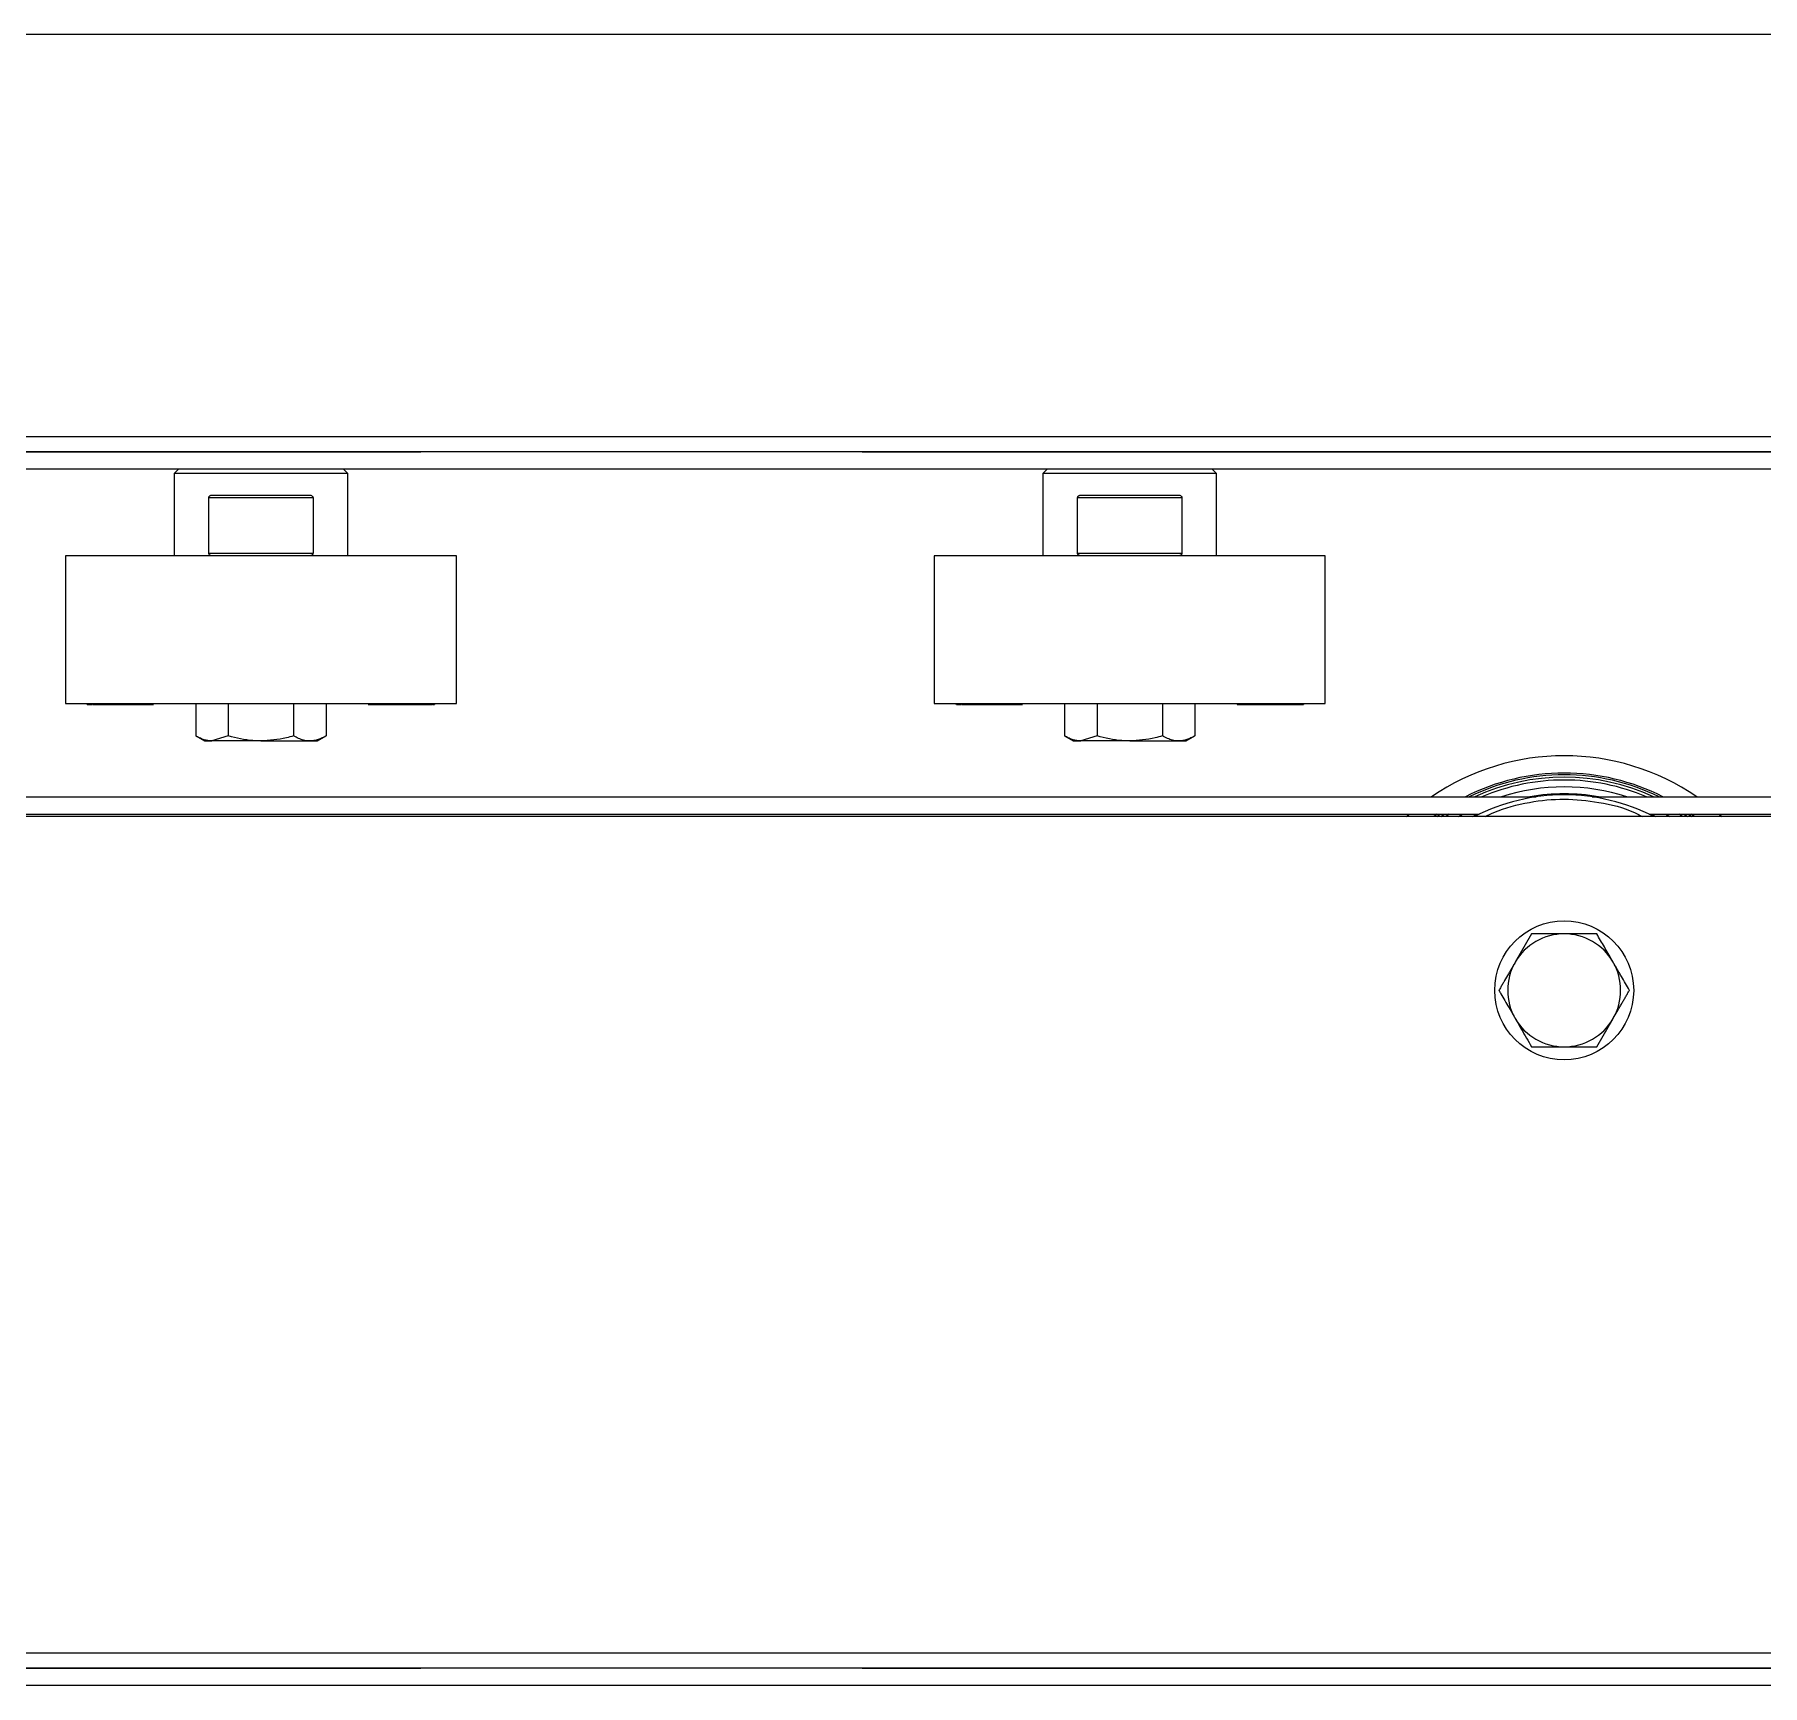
# Model space of a CAD drawing. Header units: millimetres. Extents: x 15 to 415, y 5 to 292.
# Drawn here: x 123.1 to 133.05, y 118.09 to 127.59 of the extents above; entities that cross this region are included whole.
import ezdxf

# ---------------------------------------------------------------- set-up
doc = ezdxf.new("R2010")
doc.units = ezdxf.units.MM
doc.linetypes.add('CENTERX2', pattern=[20.32, 12.7, -2.54, 2.54, -2.54])

msp = doc.modelspace()

# ---------------------------------------------------------------- linework, layer by layer
at = {"color": 7, "linetype": 'Continuous', "lineweight": 25}
for p, q in [((164.90737, 127.58944), (118.90737, 127.58944)), ((164.90737, 125.08944), (118.90737, 125.08944)), ((123.93237, 125.08944), (123.90737, 125.06444)), ((124.90737, 125.06444), (124.88237, 125.08944)), ((128.93237, 125.08944), (128.90737, 125.06444)), ((129.90737, 125.06444), (129.88237, 125.08944)), ((123.90737, 125.06444), (123.90737, 124.58944)), ((124.40737, 125.06444), (123.90737, 125.06444)), ((124.90737, 125.06444), (124.40737, 125.06444)), ((124.90737, 124.58944), (124.90737, 125.06444)), ((128.90737, 125.06444), (128.90737, 124.58944)), ((129.40737, 125.06444), (128.90737, 125.06444)), ((129.90737, 125.06444), (129.40737, 125.06444)), ((129.90737, 124.58944), (129.90737, 125.06444)), ((124.10737, 124.60444), (124.10737, 124.92444)), ((124.70737, 124.92444), (124.10737, 124.92444)), ((124.12848, 124.93944), (124.68625, 124.93944)), ((124.70737, 124.92444), (124.70737, 124.60444)), ((129.10737, 124.60444), (129.10737, 124.92444)), ((129.70737, 124.92444), (129.10737, 124.92444)), ((129.12848, 124.93944), (129.68625, 124.93944)), ((129.70737, 124.92444), (129.70737, 124.60444)), ((124.10737, 124.60444), (124.70737, 124.60444)), ((129.10737, 124.60444), (129.70737, 124.60444)), ((123.28237, 124.58944), (123.28237, 123.73944)), ((124.6002, 124.58944), (123.28237, 124.58944)), ((125.53237, 124.58944), (124.6002, 124.58944)), ((125.53237, 123.73944), (125.53237, 124.58944)), ((128.28237, 124.58944), (128.28237, 123.73944)), ((129.6002, 124.58944), (128.28237, 124.58944)), ((130.53237, 124.58944), (129.6002, 124.58944)), ((130.53237, 123.73944), (130.53237, 124.58944)), ((123.28237, 123.73944), (124.6002, 123.73944)), ((123.40758, 123.73944), (123.40758, 123.73444)), ((123.40801, 123.73444), (123.40801, 123.73944)), ((123.40801, 123.73444), (123.40872, 123.73444)), ((123.40918, 123.73944), (123.40918, 123.73444)), ((123.4107, 123.73444), (123.4107, 123.73944)), ((123.41693, 123.73444), (123.43462, 123.73444)), ((123.44106, 123.73444), (123.442, 123.73444)), ((123.442, 123.73444), (123.442, 123.73944)), ((123.442, 123.73444), (123.45236, 123.73444)), ((123.45236, 123.73444), (123.45236, 123.73944)), ((123.45236, 123.73444), (123.47266, 123.73444)), ((123.47266, 123.73444), (123.47266, 123.73944)), ((123.47266, 123.73444), (123.48851, 123.73444)), ((123.48857, 123.73444), (123.48857, 123.73944)), ((123.48857, 123.73444), (123.48974, 123.73444)), ((123.48974, 123.73944), (123.48974, 123.73444)), ((123.48974, 123.73444), (123.49985, 123.73444)), ((123.49985, 123.73444), (123.49985, 123.73944)), ((123.51868, 123.73444), (123.51868, 123.73944)), ((123.51868, 123.73444), (123.52386, 123.73444)), ((123.52386, 123.73444), (123.52386, 123.73944)), ((123.52386, 123.73444), (123.53686, 123.73444)), ((123.53891, 123.73444), (123.53891, 123.73944)), ((123.53891, 123.73444), (123.54579, 123.73444)), ((123.54579, 123.73444), (123.54579, 123.73944)), ((123.54579, 123.73444), (123.54771, 123.73444)), ((123.55975, 123.73444), (123.55975, 123.73944)), ((123.55975, 123.73444), (123.56661, 123.73444)), ((123.56661, 123.73444), (123.56661, 123.73944)), ((123.58043, 123.73444), (123.58043, 123.73944)), ((123.58043, 123.73444), (123.58302, 123.73444)), ((123.58343, 123.73444), (123.58343, 123.73944)), ((123.58343, 123.73444), (123.60729, 123.73444)), ((123.60729, 123.73444), (123.60729, 123.73944)), ((123.60936, 123.73944), (123.60936, 123.73444)), ((123.62928, 123.73444), (123.62928, 123.73944)), ((123.63209, 123.73444), (123.63209, 123.73944)), ((123.63209, 123.73444), (123.63473, 123.73444)), ((123.64054, 123.73444), (123.64054, 123.73944)), ((123.64054, 123.73444), (123.65669, 123.73444)), ((123.65669, 123.73444), (123.65669, 123.73944)), ((123.67848, 123.73444), (123.67848, 123.73944)), ((123.68132, 123.73444), (123.68132, 123.73944)), ((123.68132, 123.73444), (123.68276, 123.73444)), ((123.68276, 123.73444), (123.68276, 123.73944)), ((123.68276, 123.73444), (123.69587, 123.73444)), ((123.69587, 123.73444), (123.69587, 123.73944)), ((123.69587, 123.73444), (123.71271, 123.73444)), ((123.71271, 123.73444), (123.71271, 123.73944)), ((123.71271, 123.73444), (123.72573, 123.73444)), ((123.72573, 123.73444), (123.72573, 123.73944)), ((123.72573, 123.73444), (123.78292, 123.73444)), ((123.78292, 123.73444), (123.78292, 123.73944)), ((123.78533, 123.73444), (123.78533, 123.73944)), ((124.03209, 123.73944), (124.03209, 123.55347)), ((124.21973, 123.73944), (124.21973, 123.55347)), ((124.595, 123.73944), (124.595, 123.55347)), ((124.6002, 123.73944), (125.53237, 123.73944)), ((124.78264, 123.73944), (124.78264, 123.55347)), ((125.02761, 123.73444), (125.02761, 123.73944)), ((125.03, 123.73444), (125.03, 123.73944)), ((125.03, 123.73444), (125.06065, 123.73444)), ((125.06065, 123.73944), (125.06065, 123.73444)), ((125.06065, 123.73444), (125.07382, 123.73444)), ((125.07382, 123.73444), (125.07382, 123.73944)), ((125.08413, 123.73444), (125.08413, 123.73944)), ((125.08992, 123.73444), (125.08992, 123.73944)), ((125.08992, 123.73444), (125.10156, 123.73444)), ((125.10156, 123.73444), (125.10156, 123.73944)), ((125.10156, 123.73444), (125.11635, 123.73444)), ((125.11635, 123.73444), (125.11635, 123.73944)), ((125.11635, 123.73444), (125.128, 123.73444)), ((125.128, 123.73944), (125.128, 123.73444)), ((125.128, 123.73444), (125.14168, 123.73444)), ((125.14587, 123.73444), (125.14587, 123.73944)), ((125.14587, 123.73444), (125.16031, 123.73444)), ((125.16031, 123.73444), (125.16031, 123.73944)), ((125.17571, 123.73444), (125.17571, 123.73944)), ((125.17571, 123.73444), (125.18465, 123.73444)), ((125.18465, 123.73444), (125.18465, 123.73944)), ((125.18465, 123.73444), (125.19327, 123.73444)), ((125.19327, 123.73444), (125.19327, 123.73944)), ((125.19327, 123.73444), (125.20222, 123.73444)), ((125.20222, 123.73444), (125.20222, 123.73944)), ((125.20222, 123.73444), (125.21086, 123.73444)), ((125.21086, 123.73444), (125.21086, 123.73944)), ((125.21086, 123.73444), (125.21978, 123.73444)), ((125.21978, 123.73444), (125.21978, 123.73944)), ((125.21978, 123.73444), (125.22927, 123.73444)), ((125.22927, 123.73444), (125.22927, 123.73944)), ((125.22927, 123.73444), (125.23689, 123.73444)), ((125.23689, 123.73444), (125.23689, 123.73944)), ((125.23689, 123.73444), (125.24032, 123.73444)), ((125.24032, 123.73444), (125.24032, 123.73944)), ((125.24032, 123.73444), (125.24628, 123.73444)), ((125.26174, 123.73444), (125.26174, 123.73944)), ((125.28058, 123.73444), (125.28658, 123.73444)), ((125.28898, 123.73944), (125.28898, 123.73444)), ((125.28908, 123.73444), (125.28908, 123.73944)), ((125.28908, 123.73444), (125.32815, 123.73444)), ((125.32815, 123.73444), (125.32815, 123.73944)), ((125.33893, 123.73944), (125.33893, 123.73444)), ((125.33893, 123.73444), (125.36562, 123.73444)), ((125.36562, 123.73444), (125.36562, 123.73944)), ((125.36687, 123.73444), (125.37695, 123.73444)), ((125.37695, 123.73444), (125.37695, 123.73944)), ((125.37695, 123.73444), (125.38741, 123.73444)), ((125.38741, 123.73444), (125.38741, 123.73944)), ((125.39057, 123.73444), (125.39502, 123.73444)), ((125.39502, 123.73944), (125.39502, 123.73444)), ((125.3978, 123.73444), (125.3978, 123.73944)), ((125.39803, 123.73444), (125.4, 123.73444)), ((125.4, 123.73944), (125.4, 123.73444)), ((125.4021, 123.73444), (125.4021, 123.73944)), ((125.40302, 123.73444), (125.40716, 123.73444)), ((125.40716, 123.73944), (125.40716, 123.73444)), ((128.28237, 123.73944), (129.6002, 123.73944)), ((128.40758, 123.73944), (128.40758, 123.73444)), ((128.40801, 123.73444), (128.40801, 123.73944)), ((128.40801, 123.73444), (128.40872, 123.73444)), ((128.40918, 123.73944), (128.40918, 123.73444)), ((128.4107, 123.73444), (128.4107, 123.73944)), ((128.41693, 123.73444), (128.43462, 123.73444)), ((128.44106, 123.73444), (128.442, 123.73444)), ((128.442, 123.73444), (128.442, 123.73944)), ((128.442, 123.73444), (128.45236, 123.73444)), ((128.45236, 123.73444), (128.45236, 123.73944)), ((128.45236, 123.73444), (128.47266, 123.73444)), ((128.47266, 123.73444), (128.47266, 123.73944)), ((128.47266, 123.73444), (128.48851, 123.73444)), ((128.48857, 123.73444), (128.48857, 123.73944)), ((128.48857, 123.73444), (128.48974, 123.73444)), ((128.48974, 123.73944), (128.48974, 123.73444)), ((128.48974, 123.73444), (128.49985, 123.73444)), ((128.49985, 123.73444), (128.49985, 123.73944)), ((128.51868, 123.73444), (128.51868, 123.73944)), ((128.51868, 123.73444), (128.52386, 123.73444)), ((128.52386, 123.73444), (128.52386, 123.73944)), ((128.52386, 123.73444), (128.53686, 123.73444)), ((128.53891, 123.73444), (128.53891, 123.73944)), ((128.53891, 123.73444), (128.54579, 123.73444)), ((128.54579, 123.73444), (128.54579, 123.73944)), ((128.54579, 123.73444), (128.54771, 123.73444)), ((128.55975, 123.73444), (128.55975, 123.73944)), ((128.55975, 123.73444), (128.56661, 123.73444)), ((128.56661, 123.73444), (128.56661, 123.73944)), ((128.58043, 123.73444), (128.58043, 123.73944)), ((128.58043, 123.73444), (128.58302, 123.73444)), ((128.58343, 123.73444), (128.58343, 123.73944)), ((128.58343, 123.73444), (128.60729, 123.73444)), ((128.60729, 123.73444), (128.60729, 123.73944)), ((128.60936, 123.73944), (128.60936, 123.73444)), ((128.62928, 123.73444), (128.62928, 123.73944)), ((128.63209, 123.73444), (128.63209, 123.73944)), ((128.63209, 123.73444), (128.63473, 123.73444)), ((128.64054, 123.73444), (128.64054, 123.73944)), ((128.64054, 123.73444), (128.65669, 123.73444)), ((128.65669, 123.73444), (128.65669, 123.73944)), ((128.67848, 123.73444), (128.67848, 123.73944)), ((128.68132, 123.73444), (128.68132, 123.73944)), ((128.68132, 123.73444), (128.68276, 123.73444)), ((128.68276, 123.73444), (128.68276, 123.73944)), ((128.68276, 123.73444), (128.69587, 123.73444)), ((128.69587, 123.73444), (128.69587, 123.73944)), ((128.69587, 123.73444), (128.71271, 123.73444)), ((128.71271, 123.73444), (128.71271, 123.73944)), ((128.71271, 123.73444), (128.72573, 123.73444)), ((128.72573, 123.73444), (128.72573, 123.73944)), ((128.72573, 123.73444), (128.78292, 123.73444)), ((128.78292, 123.73444), (128.78292, 123.73944)), ((128.78533, 123.73444), (128.78533, 123.73944)), ((129.03209, 123.73944), (129.03209, 123.55347)), ((129.21973, 123.73944), (129.21973, 123.55347)), ((129.595, 123.73944), (129.595, 123.55347)), ((129.6002, 123.73944), (130.53237, 123.73944)), ((129.78264, 123.73944), (129.78264, 123.55347)), ((130.02761, 123.73444), (130.02761, 123.73944)), ((130.03, 123.73444), (130.03, 123.73944)), ((130.03, 123.73444), (130.06065, 123.73444)), ((130.06065, 123.73944), (130.06065, 123.73444)), ((130.06065, 123.73444), (130.07382, 123.73444)), ((130.07382, 123.73444), (130.07382, 123.73944)), ((130.08413, 123.73444), (130.08413, 123.73944)), ((130.08992, 123.73444), (130.08992, 123.73944)), ((130.08992, 123.73444), (130.10156, 123.73444)), ((130.10156, 123.73444), (130.10156, 123.73944)), ((130.10156, 123.73444), (130.11635, 123.73444)), ((130.11635, 123.73444), (130.11635, 123.73944)), ((130.11635, 123.73444), (130.128, 123.73444)), ((130.128, 123.73944), (130.128, 123.73444)), ((130.128, 123.73444), (130.14168, 123.73444)), ((130.14587, 123.73444), (130.14587, 123.73944)), ((130.14587, 123.73444), (130.16031, 123.73444)), ((130.16031, 123.73444), (130.16031, 123.73944)), ((130.17571, 123.73444), (130.17571, 123.73944)), ((130.17571, 123.73444), (130.18465, 123.73444)), ((130.18465, 123.73444), (130.18465, 123.73944)), ((130.18465, 123.73444), (130.19327, 123.73444)), ((130.19327, 123.73444), (130.19327, 123.73944)), ((130.19327, 123.73444), (130.20222, 123.73444)), ((130.20222, 123.73444), (130.20222, 123.73944)), ((130.20222, 123.73444), (130.21086, 123.73444)), ((130.21086, 123.73444), (130.21086, 123.73944)), ((130.21086, 123.73444), (130.21978, 123.73444)), ((130.21978, 123.73444), (130.21978, 123.73944)), ((130.21978, 123.73444), (130.22927, 123.73444)), ((130.22927, 123.73444), (130.22927, 123.73944)), ((130.22927, 123.73444), (130.23689, 123.73444)), ((130.23689, 123.73444), (130.23689, 123.73944)), ((130.23689, 123.73444), (130.24032, 123.73444)), ((130.24032, 123.73444), (130.24032, 123.73944)), ((130.24032, 123.73444), (130.24628, 123.73444)), ((130.25788, 123.73444), (130.26282, 123.73444)), ((130.26174, 123.73444), (130.26174, 123.73944)), ((130.28058, 123.73444), (130.28658, 123.73444)), ((130.28898, 123.73944), (130.28898, 123.73444)), ((130.28908, 123.73444), (130.28908, 123.73944)), ((130.28908, 123.73444), (130.32815, 123.73444)), ((130.32815, 123.73444), (130.32815, 123.73944)), ((130.33893, 123.73944), (130.33893, 123.73444)), ((130.33893, 123.73444), (130.36562, 123.73444)), ((130.36562, 123.73444), (130.36562, 123.73944)), ((130.36687, 123.73444), (130.37695, 123.73444)), ((130.37695, 123.73444), (130.37695, 123.73944)), ((130.37695, 123.73444), (130.38741, 123.73444)), ((130.38741, 123.73444), (130.38741, 123.73944)), ((130.39057, 123.73444), (130.39502, 123.73444)), ((130.39502, 123.73944), (130.39502, 123.73444)), ((130.3978, 123.73444), (130.3978, 123.73944)), ((130.39803, 123.73444), (130.4, 123.73444)), ((130.4, 123.73944), (130.4, 123.73444)), ((130.4021, 123.73444), (130.4021, 123.73944)), ((130.40302, 123.73444), (130.40716, 123.73444)), ((130.40716, 123.73944), (130.40716, 123.73444)), ((124.03209, 123.55347), (124.08237, 123.52444)), ((124.08237, 123.52444), (124.12591, 123.52444)), ((124.21973, 123.55347), (124.12591, 123.52444)), ((124.40737, 123.52444), (124.12591, 123.52444)), ((124.40737, 123.52444), (124.68882, 123.52444)), ((124.68882, 123.52444), (124.73237, 123.52444)), ((124.73237, 123.52444), (124.78264, 123.55347)), ((129.03209, 123.55347), (129.08237, 123.52444)), ((129.08237, 123.52444), (129.12591, 123.52444)), ((129.21973, 123.55347), (129.12591, 123.52444)), ((129.40737, 123.52444), (129.12591, 123.52444)), ((129.40737, 123.52444), (129.68882, 123.52444)), ((129.68882, 123.52444), (129.73237, 123.52444)), ((129.73237, 123.52444), (129.78264, 123.55347)), ((122.06781, 123.20294), (131.74692, 123.20294)), ((132.06781, 123.20294), (141.74692, 123.20294)), ((122.39567, 123.10294), (131.41906, 123.10294)), ((131.00045, 123.08944), (131.01556, 123.10294)), ((131.17571, 123.10294), (131.15737, 123.08944)), ((131.19725, 123.08944), (131.21665, 123.10294)), ((131.24637, 123.10294), (131.22612, 123.08944)), ((132.39567, 123.10294), (141.41906, 123.10294)), ((132.58861, 123.08944), (132.56836, 123.10294)), ((132.59808, 123.10294), (132.61748, 123.08944)), ((132.65737, 123.08944), (132.63902, 123.10294)), ((132.79917, 123.10294), (132.81428, 123.08944)), ((164.90737, 123.08944), (118.90737, 123.08944)), ((131.71973, 122.41444), (131.62591, 122.25194)), ((132.095, 121.76444), (132.18882, 121.92694)), ((164.5942, 118.08944), (119.22054, 118.08944))]:
    msp.add_line(p, q, dxfattribs=at)
at = {"color": 7, "linetype": 'CENTERX2'}
for p, q in [((216.90737, 125.18844), (66.90737, 125.18844)), ((66.90737, 125.18844), (216.90737, 125.18844)), ((66.90737, 118.18844), (216.90737, 118.18844)), ((216.90737, 118.18844), (66.90737, 118.18844))]:
    msp.add_line(p, q, dxfattribs=at)
at = {"color": 8, "linetype": 'Continuous', "lineweight": 25}
for p, q in [((118.90737, 125.27627), (164.90737, 125.27627)), ((131.17366, 123.08944), (131.19243, 123.10294)), ((131.29868, 123.08944), (131.32143, 123.10294)), ((131.37941, 123.08944), (131.40581, 123.10294)), ((132.40892, 123.10294), (132.43532, 123.08944)), ((132.4933, 123.10294), (132.51605, 123.08944)), ((132.62231, 123.10294), (132.64107, 123.08944)), ((118.90737, 118.27627), (164.90737, 118.27627))]:
    msp.add_line(p, q, dxfattribs=at)
at = {"color": 7, "linetype": 'Continuous', "lineweight": 25}
msp.add_circle((131.90737, 122.08944), 0.4, dxfattribs=at)
for radius, start, end in [(1.35, 55.569721, 124.430279), (1.25, 62.973947, 117.026053), (1.22649, 65.213844, 114.786156), (1.21, 90, 113.037645), (1.21, 66.962355, 90), (1.125, 90, 117.266044), (1.125, 62.733956, 90), (0.325, 90, 150), (0.325, 30, 90), (0.325, 150, 210), (0.325, 330, 30), (0.325, 210, 270), (0.325, 270, 330)]:
    msp.add_arc((131.90737, 122.08944), radius, start, end, dxfattribs=at)
at = {"color": 8, "linetype": 'Continuous', "lineweight": 25}
for radius, start, end in [(1.24029, 63.866951, 116.133049), (1.17068, 72.018173, 107.981827), (1.13081, 79.961409, 100.038591)]:
    msp.add_arc((131.90737, 122.08944), radius, start, end, dxfattribs=at)
at = {"color": 7, "linetype": 'Continuous', "lineweight": 25}
for points, knots in [([(124.10737, 124.92444), (124.10749, 124.92566), (124.10772, 124.92809), (124.10966, 124.93174), (124.11251, 124.93466), (124.11605, 124.93684), (124.11979, 124.93831), (124.12396, 124.93927), (124.12697, 124.93938), (124.12848, 124.93944)], [0, 0, 0, 0, 0.1111644, 0.2215578, 0.3911796, 0.5273291, 0.6670699, 0.832159, 1, 1, 1, 1]), ([(124.68625, 124.93944), (124.68832, 124.93933), (124.69254, 124.93911), (124.69812, 124.93725), (124.70209, 124.93473), (124.70451, 124.93227), (124.70611, 124.92991), (124.70718, 124.92721), (124.70731, 124.92526), (124.70737, 124.92444)], [0, 0, 0, 0, 0.22945028, 0.46668496, 0.64308859, 0.73102505, 0.82178257, 0.92494901, 1, 1, 1, 1]), ([(129.10737, 124.92444), (129.10749, 124.92566), (129.10772, 124.92809), (129.10966, 124.93174), (129.11251, 124.93466), (129.11605, 124.93684), (129.11979, 124.93831), (129.12396, 124.93927), (129.12697, 124.93938), (129.12848, 124.93944)], [0, 0, 0, 0, 0.1111644, 0.2215578, 0.3911796, 0.5273291, 0.6670699, 0.832159, 1, 1, 1, 1]), ([(129.68625, 124.93944), (129.68832, 124.93933), (129.69254, 124.93911), (129.69812, 124.93725), (129.70209, 124.93473), (129.70451, 124.93227), (129.70611, 124.92991), (129.70718, 124.92721), (129.70731, 124.92526), (129.70737, 124.92444)], [0, 0, 0, 0, 0.22945028, 0.46668496, 0.64308859, 0.73102505, 0.82178257, 0.92494901, 1, 1, 1, 1]), ([(124.12848, 124.58944), (124.12641, 124.58956), (124.1222, 124.58978), (124.11662, 124.59164), (124.11264, 124.59416), (124.11022, 124.59662), (124.10862, 124.59898), (124.10755, 124.60168), (124.10742, 124.60362), (124.10737, 124.60444)], [0, 0, 0, 0, 0.2294503, 0.466685, 0.6430886, 0.7310251, 0.8217826, 0.924949, 1, 1, 1, 1]), ([(124.70737, 124.60444), (124.70725, 124.60323), (124.70701, 124.6008), (124.70508, 124.59714), (124.70222, 124.59423), (124.69868, 124.59205), (124.69494, 124.59058), (124.69077, 124.58962), (124.68776, 124.5895), (124.68625, 124.58944)], [0, 0, 0, 0, 0.11116437, 0.22155782, 0.39117964, 0.52732907, 0.66706995, 0.83215896, 1, 1, 1, 1]), ([(129.12848, 124.58944), (129.12641, 124.58956), (129.1222, 124.58978), (129.11662, 124.59164), (129.11264, 124.59416), (129.11022, 124.59662), (129.10862, 124.59898), (129.10755, 124.60168), (129.10742, 124.60362), (129.10737, 124.60444)], [0, 0, 0, 0, 0.2294503, 0.466685, 0.6430886, 0.7310251, 0.8217826, 0.924949, 1, 1, 1, 1]), ([(129.70737, 124.60444), (129.70725, 124.60323), (129.70701, 124.6008), (129.70508, 124.59714), (129.70222, 124.59423), (129.69868, 124.59205), (129.69494, 124.59058), (129.69077, 124.58962), (129.68776, 124.5895), (129.68625, 124.58944)], [0, 0, 0, 0, 0.11116437, 0.22155782, 0.39117964, 0.52732907, 0.66706995, 0.83215896, 1, 1, 1, 1]), ([(123.40758, 123.73444), (123.40762, 123.73444), (123.4077, 123.73444), (123.40782, 123.73444), (123.40794, 123.73444), (123.40801, 123.73444)], [0, 0, 0, 0, 0.25049932, 0.50093268, 1, 1, 1, 1]), ([(123.4107, 123.73444), (123.41403, 123.73444), (123.42068, 123.73444), (123.42943, 123.73444), (123.43486, 123.73444), (123.43697, 123.73444)], [0, 0, 0, 0, 0.3799906, 0.759627, 1, 1, 1, 1]), ([(123.44037, 123.73444), (123.44034, 123.73444), (123.44028, 123.73444), (123.44052, 123.73444), (123.44077, 123.73444), (123.44111, 123.73444), (123.44153, 123.73444), (123.44184, 123.73444), (123.442, 123.73444)], [0, 0, 0, 0, 0.2732748, 0.4210932, 0.5652183, 0.7096569, 0.8547775, 1, 1, 1, 1]), ([(123.48881, 123.73444), (123.48872, 123.73444), (123.48855, 123.73444), (123.48847, 123.73444), (123.48851, 123.73444), (123.48872, 123.73444), (123.48908, 123.73444), (123.48949, 123.73444), (123.48974, 123.73444)], [0, 0, 0, 0, 0.15219733, 0.30538071, 0.45997636, 0.61886819, 0.77897902, 1, 1, 1, 1]), ([(123.49985, 123.73444), (123.50085, 123.73444), (123.50278, 123.73444), (123.50797, 123.73444), (123.51191, 123.73444), (123.51398, 123.73444), (123.51416, 123.73444)], [0, 0, 0, 0, 0.34442477, 0.66995648, 0.97202136, 1, 1, 1, 1]), ([(123.51635, 123.73444), (123.51634, 123.73444), (123.51625, 123.73444), (123.51629, 123.73444), (123.51647, 123.73444), (123.51677, 123.73444), (123.51726, 123.73444), (123.51791, 123.73444), (123.51843, 123.73444), (123.51868, 123.73444)], [0, 0, 0, 0, 0.0165306, 0.2168215, 0.3182892, 0.4861605, 0.6552294, 0.8272933, 1, 1, 1, 1]), ([(123.53675, 123.73444), (123.5368, 123.73444), (123.5369, 123.73444), (123.53827, 123.73444), (123.53891, 123.73444)], [0, 0, 0, 0, 0.5265603, 1, 1, 1, 1]), ([(123.54579, 123.73444), (123.54665, 123.73444), (123.54839, 123.73444), (123.55166, 123.73444), (123.55435, 123.73444), (123.55546, 123.73444)], [0, 0, 0, 0, 0.3686168, 0.7397263, 1, 1, 1, 1]), ([(123.55692, 123.73444), (123.55692, 123.73444), (123.5569, 123.73444), (123.55835, 123.73444), (123.55957, 123.73444), (123.55975, 123.73444)], [0, 0, 0, 0, 0.1587678, 0.8760702, 1, 1, 1, 1]), ([(123.56661, 123.73444), (123.56805, 123.73444), (123.5705, 123.73444), (123.57579, 123.73444), (123.57899, 123.73444), (123.58043, 123.73444)], [0, 0, 0, 0, 0.4395919, 0.7480478, 1, 1, 1, 1]), ([(123.60729, 123.73444), (123.60745, 123.73444), (123.60776, 123.73444), (123.60842, 123.73444), (123.60898, 123.73444), (123.60936, 123.73444)], [0, 0, 0, 0, 0.2503486, 0.5007655, 1, 1, 1, 1]), ([(123.60936, 123.73444), (123.61103, 123.73444), (123.61384, 123.73444), (123.61913, 123.73444), (123.6243, 123.73444), (123.62754, 123.73444), (123.62928, 123.73444)], [0, 0, 0, 0, 0.3185725, 0.5340537, 0.7502024, 1, 1, 1, 1]), ([(123.62928, 123.73444), (123.62953, 123.73444), (123.63003, 123.73444), (123.63094, 123.73444), (123.63163, 123.73444), (123.63209, 123.73444)], [0, 0, 0, 0, 0.2508246, 0.5019651, 1, 1, 1, 1]), ([(123.636, 123.73444), (123.63606, 123.73444), (123.6362, 123.73444), (123.6382, 123.73444), (123.63995, 123.73444), (123.64054, 123.73444)], [0, 0, 0, 0, 0.2917, 0.7625484, 1, 1, 1, 1]), ([(123.65669, 123.73444), (123.65831, 123.73444), (123.66101, 123.73444), (123.6662, 123.73444), (123.67138, 123.73444), (123.67552, 123.73444), (123.67784, 123.73444), (123.67848, 123.73444)], [0, 0, 0, 0, 0.2915622, 0.484496, 0.6781187, 0.91156, 1, 1, 1, 1]), ([(123.67848, 123.73444), (123.67872, 123.73444), (123.67921, 123.73444), (123.68017, 123.73444), (123.68086, 123.73444), (123.68132, 123.73444)], [0, 0, 0, 0, 0.2501891, 0.5004098, 1, 1, 1, 1]), ([(123.78292, 123.73444), (123.78313, 123.73444), (123.78357, 123.73444), (123.7844, 123.73444), (123.78496, 123.73444), (123.78533, 123.73444)], [0, 0, 0, 0, 0.2503693, 0.5007819, 1, 1, 1, 1]), ([(123.78533, 123.73444), (123.78714, 123.73444), (123.78952, 123.73444), (123.78962, 123.73444), (123.78964, 123.73444)], [0, 0, 0, 0, 0.7560725, 1, 1, 1, 1]), ([(125.02509, 123.73444), (125.02501, 123.73444), (125.02473, 123.73444), (125.02586, 123.73444), (125.02714, 123.73444), (125.02761, 123.73444)], [0, 0, 0, 0, 0.21314141, 0.71661351, 1, 1, 1, 1]), ([(125.02761, 123.73444), (125.02779, 123.73444), (125.02814, 123.73444), (125.02891, 123.73444), (125.02956, 123.73444), (125.03, 123.73444)], [0, 0, 0, 0, 0.250459, 0.5010127, 1, 1, 1, 1]), ([(125.0748, 123.73444), (125.075, 123.73444), (125.07667, 123.73444), (125.08, 123.73444), (125.08288, 123.73444), (125.08413, 123.73444)], [0, 0, 0, 0, 0.07067621, 0.59539733, 1, 1, 1, 1]), ([(125.08413, 123.73444), (125.08554, 123.73444), (125.08737, 123.73444), (125.08889, 123.73444), (125.08923, 123.73444)], [0, 0, 0, 0, 0.77627831, 1, 1, 1, 1]), ([(125.14289, 123.73444), (125.14293, 123.73444), (125.143, 123.73444), (125.14487, 123.73444), (125.14587, 123.73444)], [0, 0, 0, 0, 0.46669989, 1, 1, 1, 1]), ([(125.16031, 123.73444), (125.16244, 123.73444), (125.16558, 123.73444), (125.17176, 123.73444), (125.17686, 123.73444), (125.18006, 123.73444), (125.18175, 123.73444)], [0, 0, 0, 0, 0.4046167, 0.5953422, 0.786525, 1, 1, 1, 1]), ([(125.24792, 123.73444), (125.24817, 123.73444), (125.24885, 123.73444), (125.25237, 123.73444), (125.25715, 123.73444), (125.26059, 123.73444), (125.26174, 123.73444)], [0, 0, 0, 0, 0.1804436, 0.4996936, 0.8332207, 1, 1, 1, 1]), ([(125.25788, 123.73444), (125.26114, 123.73444), (125.26522, 123.73444), (125.26944, 123.73444), (125.27029, 123.73444)], [0, 0, 0, 0, 0.7969489, 1, 1, 1, 1]), ([(125.26174, 123.73444), (125.26246, 123.73444), (125.26389, 123.73444), (125.26612, 123.73444), (125.26842, 123.73444), (125.27059, 123.73444), (125.27259, 123.73444), (125.27442, 123.73444), (125.27622, 123.73444), (125.27796, 123.73444), (125.27962, 123.73444), (125.2812, 123.73444), (125.28271, 123.73444), (125.28408, 123.73444), (125.28533, 123.73444), (125.28643, 123.73444), (125.28739, 123.73444), (125.28826, 123.73444), (125.28873, 123.73444), (125.28898, 123.73444)], [0, 0, 0, 0, 0.06628878, 0.13299179, 0.20156237, 0.27110744, 0.32584751, 0.38101955, 0.43752861, 0.49442981, 0.54915481, 0.60422618, 0.6605867, 0.71743599, 0.77093777, 0.82491453, 0.88036704, 0.93627695, 1, 1, 1, 1]), ([(125.27098, 123.73444), (125.27096, 123.73444), (125.27089, 123.73444), (125.27096, 123.73444), (125.27108, 123.73444), (125.27136, 123.73444), (125.2717, 123.73444), (125.27202, 123.73444), (125.27213, 123.73444)], [0, 0, 0, 0, 0.0979509, 0.2787516, 0.4603104, 0.594782, 0.8646533, 1, 1, 1, 1]), ([(125.32815, 123.73444), (125.32845, 123.73444), (125.32904, 123.73444), (125.32996, 123.73444), (125.33091, 123.73444), (125.33181, 123.73444), (125.33265, 123.73444), (125.33343, 123.73444), (125.3342, 123.73444), (125.33492, 123.73444), (125.33559, 123.73444), (125.33621, 123.73444), (125.33679, 123.73444), (125.33731, 123.73444), (125.33776, 123.73444), (125.33815, 123.73444), (125.33848, 123.73444), (125.33873, 123.73444), (125.33887, 123.73444), (125.33893, 123.73444)], [0, 0, 0, 0, 0.0690748, 0.138365, 0.2094942, 0.2818356, 0.3413406, 0.4013698, 0.4628984, 0.5249052, 0.5807287, 0.6369515, 0.6945555, 0.7526961, 0.8045616, 0.8568877, 0.9105852, 0.9646192, 1, 1, 1, 1]), ([(125.38881, 123.73444), (125.38922, 123.73444), (125.39122, 123.73444), (125.39321, 123.73444), (125.39479, 123.73444)], [0, 0, 0, 0, 0.208786, 1, 1, 1, 1]), ([(125.3978, 123.73444), (125.39757, 123.73444), (125.3971, 123.73444), (125.3964, 123.73444), (125.39571, 123.73444), (125.39525, 123.73444), (125.39502, 123.73444)], [0, 0, 0, 0, 0.2506984, 0.5012854, 0.7506427, 1, 1, 1, 1]), ([(125.4, 123.73444), (125.40018, 123.73444), (125.40053, 123.73444), (125.40121, 123.73444), (125.40174, 123.73444), (125.4021, 123.73444)], [0, 0, 0, 0, 0.2506304, 0.5012147, 1, 1, 1, 1]), ([(128.40758, 123.73444), (128.40762, 123.73444), (128.4077, 123.73444), (128.40782, 123.73444), (128.40794, 123.73444), (128.40801, 123.73444)], [0, 0, 0, 0, 0.25049932, 0.50093268, 1, 1, 1, 1]), ([(128.4107, 123.73444), (128.41403, 123.73444), (128.42068, 123.73444), (128.42943, 123.73444), (128.43486, 123.73444), (128.43697, 123.73444)], [0, 0, 0, 0, 0.3799906, 0.759627, 1, 1, 1, 1]), ([(128.44037, 123.73444), (128.44034, 123.73444), (128.44028, 123.73444), (128.44052, 123.73444), (128.44077, 123.73444), (128.44111, 123.73444), (128.44153, 123.73444), (128.44184, 123.73444), (128.442, 123.73444)], [0, 0, 0, 0, 0.2732748, 0.4210932, 0.5652183, 0.7096569, 0.8547775, 1, 1, 1, 1]), ([(128.48881, 123.73444), (128.48872, 123.73444), (128.48855, 123.73444), (128.48847, 123.73444), (128.48851, 123.73444), (128.48872, 123.73444), (128.48908, 123.73444), (128.48949, 123.73444), (128.48974, 123.73444)], [0, 0, 0, 0, 0.15219733, 0.30538071, 0.45997636, 0.61886819, 0.77897902, 1, 1, 1, 1]), ([(128.49985, 123.73444), (128.50085, 123.73444), (128.50278, 123.73444), (128.50797, 123.73444), (128.51191, 123.73444), (128.51398, 123.73444), (128.51416, 123.73444)], [0, 0, 0, 0, 0.3444248, 0.6699565, 0.9720214, 1, 1, 1, 1]), ([(128.51635, 123.73444), (128.51634, 123.73444), (128.51625, 123.73444), (128.51629, 123.73444), (128.51647, 123.73444), (128.51677, 123.73444), (128.51726, 123.73444), (128.51791, 123.73444), (128.51843, 123.73444), (128.51868, 123.73444)], [0, 0, 0, 0, 0.0165306, 0.2168215, 0.3182892, 0.4861605, 0.6552294, 0.8272933, 1, 1, 1, 1]), ([(128.53675, 123.73444), (128.5368, 123.73444), (128.5369, 123.73444), (128.53827, 123.73444), (128.53891, 123.73444)], [0, 0, 0, 0, 0.5265603, 1, 1, 1, 1]), ([(128.54579, 123.73444), (128.54665, 123.73444), (128.54839, 123.73444), (128.55166, 123.73444), (128.55435, 123.73444), (128.55546, 123.73444)], [0, 0, 0, 0, 0.3686168, 0.7397263, 1, 1, 1, 1]), ([(128.55692, 123.73444), (128.55692, 123.73444), (128.5569, 123.73444), (128.55835, 123.73444), (128.55957, 123.73444), (128.55975, 123.73444)], [0, 0, 0, 0, 0.1587678, 0.8760702, 1, 1, 1, 1]), ([(128.56661, 123.73444), (128.56805, 123.73444), (128.5705, 123.73444), (128.57579, 123.73444), (128.57899, 123.73444), (128.58043, 123.73444)], [0, 0, 0, 0, 0.4395919, 0.7480478, 1, 1, 1, 1]), ([(128.60729, 123.73444), (128.60745, 123.73444), (128.60776, 123.73444), (128.60842, 123.73444), (128.60898, 123.73444), (128.60936, 123.73444)], [0, 0, 0, 0, 0.2503486, 0.5007655, 1, 1, 1, 1]), ([(128.60936, 123.73444), (128.61103, 123.73444), (128.61384, 123.73444), (128.61913, 123.73444), (128.6243, 123.73444), (128.62754, 123.73444), (128.62928, 123.73444)], [0, 0, 0, 0, 0.3185725, 0.5340537, 0.7502024, 1, 1, 1, 1]), ([(128.62928, 123.73444), (128.62953, 123.73444), (128.63003, 123.73444), (128.63094, 123.73444), (128.63163, 123.73444), (128.63209, 123.73444)], [0, 0, 0, 0, 0.2508246, 0.5019651, 1, 1, 1, 1]), ([(128.636, 123.73444), (128.63606, 123.73444), (128.6362, 123.73444), (128.6382, 123.73444), (128.63995, 123.73444), (128.64054, 123.73444)], [0, 0, 0, 0, 0.2917, 0.7625484, 1, 1, 1, 1]), ([(128.65669, 123.73444), (128.65831, 123.73444), (128.66101, 123.73444), (128.6662, 123.73444), (128.67138, 123.73444), (128.67552, 123.73444), (128.67784, 123.73444), (128.67848, 123.73444)], [0, 0, 0, 0, 0.2915622, 0.484496, 0.6781187, 0.91156, 1, 1, 1, 1]), ([(128.67848, 123.73444), (128.67872, 123.73444), (128.67921, 123.73444), (128.68017, 123.73444), (128.68086, 123.73444), (128.68132, 123.73444)], [0, 0, 0, 0, 0.2501891, 0.5004098, 1, 1, 1, 1]), ([(128.78292, 123.73444), (128.78313, 123.73444), (128.78357, 123.73444), (128.7844, 123.73444), (128.78496, 123.73444), (128.78533, 123.73444)], [0, 0, 0, 0, 0.2503693, 0.5007819, 1, 1, 1, 1]), ([(128.78533, 123.73444), (128.78714, 123.73444), (128.78952, 123.73444), (128.78962, 123.73444), (128.78964, 123.73444)], [0, 0, 0, 0, 0.7560725, 1, 1, 1, 1]), ([(130.02509, 123.73444), (130.02501, 123.73444), (130.02473, 123.73444), (130.02586, 123.73444), (130.02714, 123.73444), (130.02761, 123.73444)], [0, 0, 0, 0, 0.21314141, 0.71661351, 1, 1, 1, 1]), ([(130.02761, 123.73444), (130.02779, 123.73444), (130.02814, 123.73444), (130.02891, 123.73444), (130.02956, 123.73444), (130.03, 123.73444)], [0, 0, 0, 0, 0.250459, 0.5010127, 1, 1, 1, 1]), ([(130.0748, 123.73444), (130.075, 123.73444), (130.07667, 123.73444), (130.08, 123.73444), (130.08288, 123.73444), (130.08413, 123.73444)], [0, 0, 0, 0, 0.07067621, 0.59539733, 1, 1, 1, 1]), ([(130.08413, 123.73444), (130.08554, 123.73444), (130.08737, 123.73444), (130.08889, 123.73444), (130.08923, 123.73444)], [0, 0, 0, 0, 0.77627831, 1, 1, 1, 1]), ([(130.14289, 123.73444), (130.14293, 123.73444), (130.143, 123.73444), (130.14487, 123.73444), (130.14587, 123.73444)], [0, 0, 0, 0, 0.46669989, 1, 1, 1, 1]), ([(130.16031, 123.73444), (130.16244, 123.73444), (130.16558, 123.73444), (130.17176, 123.73444), (130.17686, 123.73444), (130.18006, 123.73444), (130.18175, 123.73444)], [0, 0, 0, 0, 0.4046167, 0.5953422, 0.786525, 1, 1, 1, 1]), ([(130.24792, 123.73444), (130.24817, 123.73444), (130.24885, 123.73444), (130.25237, 123.73444), (130.25715, 123.73444), (130.26059, 123.73444), (130.26174, 123.73444)], [0, 0, 0, 0, 0.1804436, 0.4996936, 0.8332207, 1, 1, 1, 1]), ([(130.26174, 123.73444), (130.26246, 123.73444), (130.26389, 123.73444), (130.26612, 123.73444), (130.26842, 123.73444), (130.27059, 123.73444), (130.27259, 123.73444), (130.27442, 123.73444), (130.27622, 123.73444), (130.27796, 123.73444), (130.27962, 123.73444), (130.2812, 123.73444), (130.28271, 123.73444), (130.28408, 123.73444), (130.28533, 123.73444), (130.28643, 123.73444), (130.28739, 123.73444), (130.28826, 123.73444), (130.28873, 123.73444), (130.28898, 123.73444)], [0, 0, 0, 0, 0.06628878, 0.13299179, 0.20156237, 0.27110744, 0.32584751, 0.38101955, 0.43752861, 0.49442981, 0.54915481, 0.60422618, 0.6605867, 0.71743599, 0.77093777, 0.82491453, 0.88036704, 0.93627695, 1, 1, 1, 1]), ([(130.27098, 123.73444), (130.27096, 123.73444), (130.27089, 123.73444), (130.27096, 123.73444), (130.27108, 123.73444), (130.27136, 123.73444), (130.2717, 123.73444), (130.27202, 123.73444), (130.27213, 123.73444)], [0, 0, 0, 0, 0.0979509, 0.2787516, 0.4603104, 0.594782, 0.8646533, 1, 1, 1, 1]), ([(130.32815, 123.73444), (130.32845, 123.73444), (130.32904, 123.73444), (130.32996, 123.73444), (130.33091, 123.73444), (130.33181, 123.73444), (130.33265, 123.73444), (130.33343, 123.73444), (130.3342, 123.73444), (130.33492, 123.73444), (130.33559, 123.73444), (130.33621, 123.73444), (130.33679, 123.73444), (130.33731, 123.73444), (130.33776, 123.73444), (130.33815, 123.73444), (130.33848, 123.73444), (130.33873, 123.73444), (130.33887, 123.73444), (130.33893, 123.73444)], [0, 0, 0, 0, 0.0690748, 0.138365, 0.2094942, 0.2818356, 0.3413406, 0.4013698, 0.4628984, 0.5249052, 0.5807287, 0.6369515, 0.6945555, 0.7526961, 0.8045616, 0.8568877, 0.9105852, 0.9646192, 1, 1, 1, 1]), ([(130.38881, 123.73444), (130.38922, 123.73444), (130.39122, 123.73444), (130.39321, 123.73444), (130.39479, 123.73444)], [0, 0, 0, 0, 0.208786, 1, 1, 1, 1]), ([(130.3978, 123.73444), (130.39757, 123.73444), (130.3971, 123.73444), (130.3964, 123.73444), (130.39571, 123.73444), (130.39525, 123.73444), (130.39502, 123.73444)], [0, 0, 0, 0, 0.2506984, 0.5012854, 0.7506427, 1, 1, 1, 1]), ([(130.4, 123.73444), (130.40018, 123.73444), (130.40053, 123.73444), (130.40121, 123.73444), (130.40174, 123.73444), (130.4021, 123.73444)], [0, 0, 0, 0, 0.2506304, 0.5012147, 1, 1, 1, 1]), ([(124.12591, 123.52444), (124.12368, 123.52448), (124.11782, 123.52456), (124.1083, 123.52541), (124.09738, 123.52718), (124.08277, 123.53064), (124.0682, 123.53565), (124.05372, 123.54203), (124.04286, 123.54741), (124.03568, 123.55145), (124.03209, 123.55347)], [0, 0, 0, 0, 0.0700361, 0.184843, 0.2998166, 0.4152629, 0.6478668, 0.7650247, 0.8824731, 1, 1, 1, 1]), ([(124.40737, 123.52444), (124.39201, 123.52479), (124.32851, 123.52624), (124.26664, 123.54173), (124.21973, 123.55347)], [0, 0, 0, 0, 0.24185142, 1, 1, 1, 1]), ([(124.595, 123.55347), (124.58133, 123.54965), (124.52022, 123.53255), (124.45669, 123.52799), (124.40737, 123.52444)], [0, 0, 0, 0, 0.2237133, 1, 1, 1, 1]), ([(124.68882, 123.52444), (124.6866, 123.52448), (124.67465, 123.52465), (124.65299, 123.52809), (124.62384, 123.53792), (124.60472, 123.54823), (124.595, 123.55347)], [0, 0, 0, 0, 0.0700514, 0.3766066, 0.6830734, 1, 1, 1, 1]), ([(124.78264, 123.55347), (124.77887, 123.55135), (124.76752, 123.54498), (124.74829, 123.5361), (124.72479, 123.52839), (124.70488, 123.52486), (124.69285, 123.52455), (124.68882, 123.52444)], [0, 0, 0, 0, 0.1235975, 0.3712478, 0.6210135, 0.8733014, 1, 1, 1, 1]), ([(129.12591, 123.52444), (129.12368, 123.52448), (129.11782, 123.52456), (129.1083, 123.52541), (129.09738, 123.52718), (129.08277, 123.53064), (129.0682, 123.53565), (129.05372, 123.54203), (129.04286, 123.54741), (129.03568, 123.55145), (129.03209, 123.55347)], [0, 0, 0, 0, 0.0700361, 0.184843, 0.2998166, 0.4152629, 0.6478668, 0.7650247, 0.8824731, 1, 1, 1, 1]), ([(129.40737, 123.52444), (129.39201, 123.52479), (129.32851, 123.52624), (129.26664, 123.54173), (129.21973, 123.55347)], [0, 0, 0, 0, 0.24185142, 1, 1, 1, 1]), ([(129.595, 123.55347), (129.58133, 123.54965), (129.52022, 123.53255), (129.45669, 123.52799), (129.40737, 123.52444)], [0, 0, 0, 0, 0.2237133, 1, 1, 1, 1]), ([(129.68882, 123.52444), (129.6866, 123.52448), (129.67465, 123.52465), (129.65299, 123.52809), (129.62384, 123.53792), (129.60472, 123.54823), (129.595, 123.55347)], [0, 0, 0, 0, 0.0700514, 0.3766066, 0.6830734, 1, 1, 1, 1]), ([(129.78264, 123.55347), (129.77887, 123.55135), (129.76752, 123.54498), (129.74829, 123.5361), (129.72479, 123.52839), (129.70488, 123.52486), (129.69285, 123.52455), (129.68882, 123.52444)], [0, 0, 0, 0, 0.1235975, 0.3712478, 0.6210135, 0.8733014, 1, 1, 1, 1]), ([(131.90737, 122.41444), (131.89201, 122.41444), (131.82851, 122.41444), (131.76664, 122.41444), (131.71973, 122.41444)], [0, 0, 0, 0, 0.24185142, 1, 1, 1, 1]), ([(132.095, 122.41444), (132.08133, 122.41444), (132.02022, 122.41444), (131.95669, 122.41444), (131.90737, 122.41444)], [0, 0, 0, 0, 0.2237133, 1, 1, 1, 1]), ([(132.18882, 122.25194), (132.1866, 122.2558), (132.16976, 122.28496), (132.13801, 122.33996), (132.10943, 122.38947), (132.095, 122.41444)], [0, 0, 0, 0, 0.07007691, 0.53077766, 1, 1, 1, 1]), ([(131.62591, 122.25194), (131.62368, 122.24809), (131.61782, 122.23793), (131.6083, 122.22145), (131.59738, 122.20252), (131.58277, 122.17723), (131.5682, 122.152), (131.55372, 122.1269), (131.54286, 122.1081), (131.53568, 122.09567), (131.53209, 122.08944)], [0, 0, 0, 0, 0.07003611, 0.18484299, 0.29981661, 0.41526294, 0.64786676, 0.76502468, 0.88247311, 1, 1, 1, 1]), ([(132.28264, 122.08944), (132.27507, 122.10257), (132.25988, 122.12888), (132.24051, 122.16242), (132.22481, 122.18961), (132.2129, 122.21025), (132.20088, 122.23105), (132.19285, 122.24498), (132.18882, 122.25194)], [0, 0, 0, 0, 0.2473449, 0.4960122, 0.6209853, 0.7468436, 0.8733095, 1, 1, 1, 1]), ([(131.53209, 122.08944), (131.53587, 122.0829), (131.54721, 122.06325), (131.56644, 122.02995), (131.58994, 121.98924), (131.60985, 121.95475), (131.62189, 121.93391), (131.62591, 121.92694)], [0, 0, 0, 0, 0.1235975, 0.3712478, 0.6210135, 0.8733014, 1, 1, 1, 1]), ([(132.18882, 121.92694), (132.19105, 121.9308), (132.20057, 121.94728), (132.21374, 121.9701), (132.22829, 121.9953), (132.23921, 122.01422), (132.25013, 122.03313), (132.26102, 122.05198), (132.27187, 122.07078), (132.27905, 122.08322), (132.28264, 122.08944)], [0, 0, 0, 0, 0.0700368, 0.2997783, 0.4152258, 0.5314803, 0.6478632, 0.7650223, 0.8824719, 1, 1, 1, 1]), ([(131.62591, 121.92694), (131.62813, 121.92309), (131.64009, 121.90239), (131.66174, 121.86488), (131.69089, 121.81438), (131.71001, 121.78128), (131.71973, 121.76444)], [0, 0, 0, 0, 0.07005137, 0.3766066, 0.68307341, 1, 1, 1, 1]), ([(131.71973, 121.76444), (131.7429, 121.76444), (131.78945, 121.76444), (131.84489, 121.76444), (131.88435, 121.76444), (131.89969, 121.76444), (131.90737, 121.76444)], [0, 0, 0, 0, 0.3774241, 0.7583426, 0.8790734, 1, 1, 1, 1]), ([(131.90737, 121.76444), (131.95669, 121.76444), (132.02022, 121.76444), (132.08133, 121.76444), (132.095, 121.76444)], [0, 0, 0, 0, 0.7762867, 1, 1, 1, 1])]:
    msp.add_open_spline(points, degree=3, knots=knots, dxfattribs=at)
at = {"color": 8, "linetype": 'Continuous', "lineweight": 25}
msp.add_open_spline([(131.45247, 123.08944), (131.46905, 123.09724), (131.54991, 123.13527), (131.70236, 123.1759), (131.90751, 123.19628), (132.11176, 123.17482), (132.26457, 123.13887), (132.34168, 123.09728), (132.35622, 123.08944)], degree=3, knots=[0, 0, 0, 0, 0.0589076, 0.2873672, 0.5029156, 0.718464, 0.9469237, 1, 1, 1, 1], dxfattribs=at)

doc.saveas('drawing.dxf')
